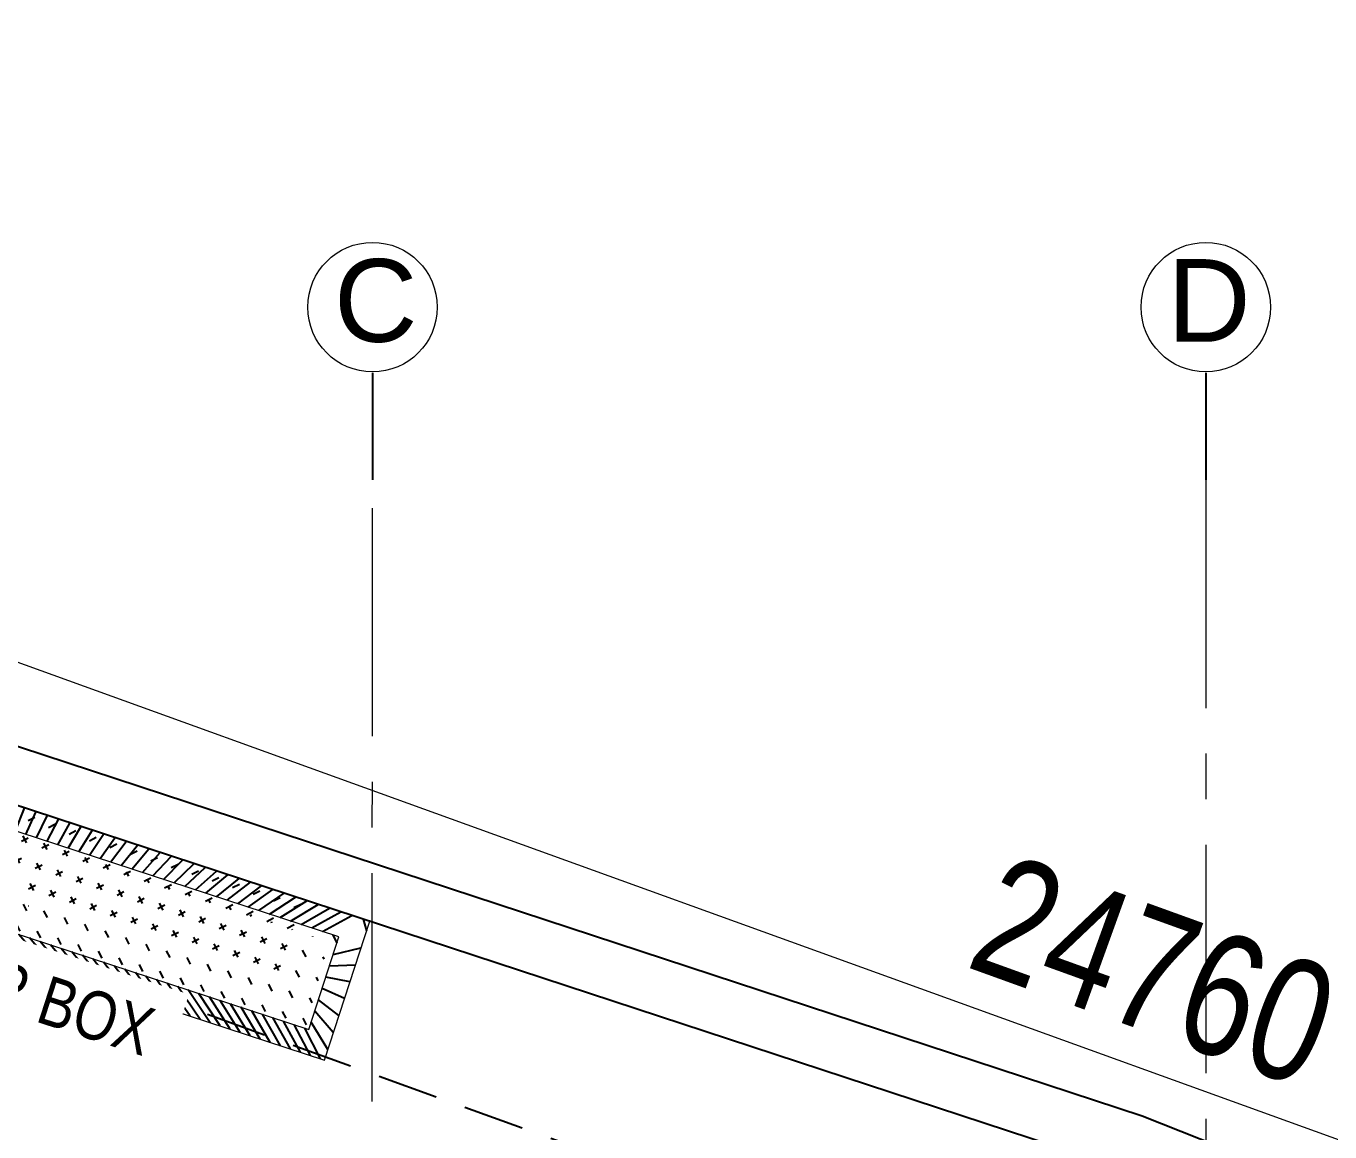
# Model space of a CAD drawing. Header units: metres. Extents: x 60101 to 1133747, y -540 to 107947.
# Drawn here: x 570184 to 575542, y 56512 to 61055 of the extents above; entities that cross this region are included whole.
import ezdxf

# ---------------------------------------------------------------- set-up
doc = ezdxf.new("R2010")
doc.units = ezdxf.units.M
doc.header["$LTSCALE"] = 5
doc.header["$PDMODE"] = 3
doc.header["$PDSIZE"] = 20
doc.linetypes.add('CENTER', pattern=[2, 1.25, -0.25, 0.25, -0.25])
doc.linetypes.add('HIDDEN', pattern=[0.375, 0.25, -0.125])
for name, color, linetype in [('A-DIM', 2, 'Continuous'), ('A-hatch', 251, 'Continuous'), ('A-PLOT BOUNDARY', 1, 'Continuous'), ('A-TEXT', 3, 'Continuous'), ('A-WALL-ELEV', 134, 'Continuous')]:
    doc.layers.add(name, color=color, linetype=linetype)
for name, color, linetype, lineweight in [('A-FLOR-GRID', 252, 'CENTER', 9), ('A-Furniture', 252, 'Continuous', 5), ('A-WALL-FULL', 4, 'Continuous', 15)]:
    doc.layers.add(name, color=color, linetype=linetype, lineweight=lineweight)
doc.styles.add('CEN GOTHIC', font='GOTHIC.TTF', dxfattribs={"width": 0.7})
doc.styles.add('century', font='GOTHIC.TTF', dxfattribs={"width": 0.8})
doc.styles.get("Standard").update_dxf_attribs({"font": 'arial.ttf'})
doc.dimstyles.new('1-50', dxfattribs={"dimscale": 50, "dimtxt": 5, "dimasz": 1.25, "dimexe": 1, "dimexo": 1, "dimgap": 0, "dimtad": 0, "dimdec": 0, "dimrnd": 5, "dimzin": 12, "dimdsep": 46, "dimtxsty": 'CEN GOTHIC', "dimblk": 'ARCHTICK', "dimcen": 1, "dimdle": 1, "dimclrd": 6, "dimclre": 6, "dimclrt": 256, "dimadec": 0, "dimazin": 3, "dimtfac": 1, "dimtdec": 0, "dimtmove": 1, "dimatfit": 2, "dimfxl": 5, "dimfxlon": 1, "dimtvp": 0.75, "dimtolj": 1, "dimtzin": 12, "dimlwd": 18, "dimlwe": 18, "dimarcsym": 0})

# ---------------------------------------------------------------- blocks, each defined once
blk = doc.blocks.new('_ArchTick')
at = {"color": 0, "linetype": 'ByBlock', "const_width": 0.15}
blk.add_lwpolyline([(-0.5, -0.5), (0.5, 0.5)], dxfattribs=at)
blk = doc.blocks.new('*D386')
at = {"layer": 'A-DIM', "color": 6, "lineweight": 18, "transparency": 16777216}
for p, q in [((562958.9981315618, 60773.24887508611), (563060.9292262372, 61055.40140819232)), ((586245.564737994, 52360.68847984532), (586347.4958326694, 52642.84101295154))]:
    blk.add_line(p, q, dxfattribs=at)
at = {"layer": 'A-DIM', "lineweight": 18, "transparency": 16777216}
blk.add_line((562996.9152882736, 61025.36450178723), (586377.5327390746, 52578.82707498796), dxfattribs=at)
at = {"layer": 'Defpoints', "color": 0, "transparency": 16777216}
for p in [(562856.41667273, 60489.29608765381), (586330.5073168902, 52595.81559076719), (586142.9832791622, 52076.73569241306)]:
    blk.add_point(p, dxfattribs=at)
at = {"layer": 'A-DIM', "lineweight": 18, "transparency": 16777216, "xscale": 62.5, "yscale": 62.5, "zscale": 62.5}
for p, rotation in [((563043.940710458, 61008.37598600797), 160.1371189231768), ((586330.5073168902, 52595.81559076719), 340.1371189231768)]:
    blk.add_blockref('_ArchTick', p, dxfattribs=dict(at, rotation=rotation))
at = {"layer": 'A-DIM', "transparency": 16777216, "insert": (574821.0475531656, 57172.52888122335), "char_height": 500, "attachment_point": 5, "rotation": 340.13711892317684, "style": 'century'}
blk.add_mtext('\\A1;24760', dxfattribs=at)
blk = doc.blocks.new('COL.CEN')
at = {"layer": 'A-FLOR-GRID', "ltscale": 150}
for p, q in [((122.3007245161571, 2842.77133483591), (133.9428300905538, 23396.51957174162)), ((3558.347691248637, 23396.51957174162), (3558.347691248637, 2842.77133483591))]:
    blk.add_line(p, q, dxfattribs=at)
at = {"layer": 'A-Furniture', "ltscale": 0.05}
for centre in [(133.9428300905538, 24106.17972493013), (3558.347691248636, 24106.17972493013)]:
    blk.add_circle(centre, 266.0298200406714, dxfattribs=at)
at = {"layer": 'A-WALL-ELEV', "ltscale": 0.1}
for p, q in [((133.9428300905538, 23835.86044915515), (133.9428300905538, 23396.51957174162)), ((3558.347691248636, 23835.86044915515), (3558.347691248636, 23396.51957174162))]:
    blk.add_line(p, q, dxfattribs=at)
at = {"layer": 'A-TEXT'}
for s, p in [('C', (-24.44296140395727, 23963.73338716272)), ('D', (3399.961899754125, 23963.73338716272))]:
    blk.add_text(s, height=340, dxfattribs=at).set_placement(p)
blk = doc.blocks.new('COL WITH GRID')
at = {"layer": 'A-TEXT'}
blk.add_blockref('COL.CEN', (-8092.389425362577, -1757.19115636585), dxfattribs=at)

msp = doc.modelspace()

# ---------------------------------------------------------------- hatches: boundary and pattern name
at = {"layer": 'A-hatch'}
h = msp.add_hatch(dxfattribs=at)
h.set_pattern_fill('ANSI31', color=256, scale=250, angle=71.87999243443662)
h.set_pattern_definition([(116.8799924344366, (-824730562.0106292, -1762866396.169401), (-27.87360826491622, -14.12885212230611), [])])
h.paths.add_polyline_path([(571470.127267306, 57313.23714915874), (568618.9057089388, 58246.26213548146), (568494.5023774293, 57866.09926103252), (571345.7239357964, 56933.07427470978)], flags=16)
h.paths.add_polyline_path([(571596.2688187957, 57377.17703489357), (568555.2093898095, 58372.3239829832), (568368.604392545, 57802.07967130977), (571409.6638215311, 56806.93272322013)])
h = msp.add_hatch(dxfattribs=at)
h.set_pattern_fill('CROSS', color=256, scale=250, angle=26.87999243443662)
h.set_pattern_definition([(26.87999243443663, (-824730562.0106292, -1762866396.169401), (27.48951228522023, 84.00492077444467), [31.25, -93.74999999999999]), (116.8799924344366, (-824730541.009399, -1762866403.041779), (-84.00492077444467, 27.48951228522024), [31.25, -93.74999999999999])])
h.paths.add_polyline_path([(571470.127267306, 57313.23714915874), (568618.9057089388, 58246.26213548146), (568494.5023774293, 57866.09926103252), (571345.7239357964, 56933.07427470978)])

# ---------------------------------------------------------------- linework, layer by layer
at = {"layer": 'A-hatch', "linetype": 'HIDDEN', "ltscale": 200}
msp.add_line((584217.1880263323, 52203.25237885257), (563299.2267447049, 59744.89468208095), dxfattribs=at)
at = {"layer": 'A-PLOT BOUNDARY', "lineweight": 25, "ltscale": 100}
for p, q in [((574770.9693555767, 56576.73717227718), (562856.4166727299, 60489.29608765384)), ((586142.9832791621, 52076.73569241306), (574770.9693555767, 56576.73717227718))]:
    msp.add_line(p, q, dxfattribs=at)
msp.add_lwpolyline([(583056.2981730041, 51269.28408578719), (583056.2981730041, 53050.810237962), (574692.7068299525, 56360.35361995289), (563058.623808996, 60180.81053995198), (561258.8826587878, 40769.8976587369), (561501.2981730038, 40769.8976587369)], dxfattribs=at)
at = {"layer": 'A-WALL-FULL'}
for points in [[(571596.2688187957, 57377.17703489357), (568554.5707706993, 58372.53296273957), (568369.2430116553, 57801.87069155338), (571410.9410597517, 56806.5147637074)], [(571470.127267306, 57313.23714915874), (568618.9057089388, 58246.26213548146), (568494.5023774293, 57866.09926103252), (571345.7239357964, 56933.07427470978)]]:
    msp.add_lwpolyline(points, close=True, dxfattribs=at)

# ---------------------------------------------------------------- block references
msp.add_blockref('COL WITH GRID', (579566.3575196421, 37551.57030557218))

# ---------------------------------------------------------------- dimensions: what is measured, and where the dimension line sits
at = {"layer": 'A-DIM', "color": 1}
dim = msp.add_aligned_dim(p1=(562856.4166727299, 60489.29608765384), p2=(586142.9832791621, 52076.73569241306), distance=551.9141288290962, dimstyle='1-50', override={"dimtxt": 10, "dimtxsty": 'century', "dimblk": 'ArchTick', "dimclrd": 256, "dimclre": 6}, dxfattribs=at)
dim.commit()
dim.dimension.update_dxf_attribs({"geometry": '*D386', "text_midpoint": (574821.0475531656, 57172.52888122335)})

# ---------------------------------------------------------------- next in the draw order: texts
at = {"layer": 'A-TEXT', "extrusion": (0.0003474232481107192, -0.0001133321585003579, 0.9999999332264522), "insert": (570727.3193725353, 57012.37894467975, -0.5231152794973575), "char_height": 199.9999999999995, "width": 1923.868262001434, "attachment_point": 3, "text_direction": (0.9514910220518433, -0.3076762932182651, -0.0003654397442609627), "style": 'century', "bg_fill": 2}
msp.add_mtext('{\\fArial|b0|i0|c0|p34;PLANTER BOX}', dxfattribs=at)

doc.saveas('drawing.dxf')
